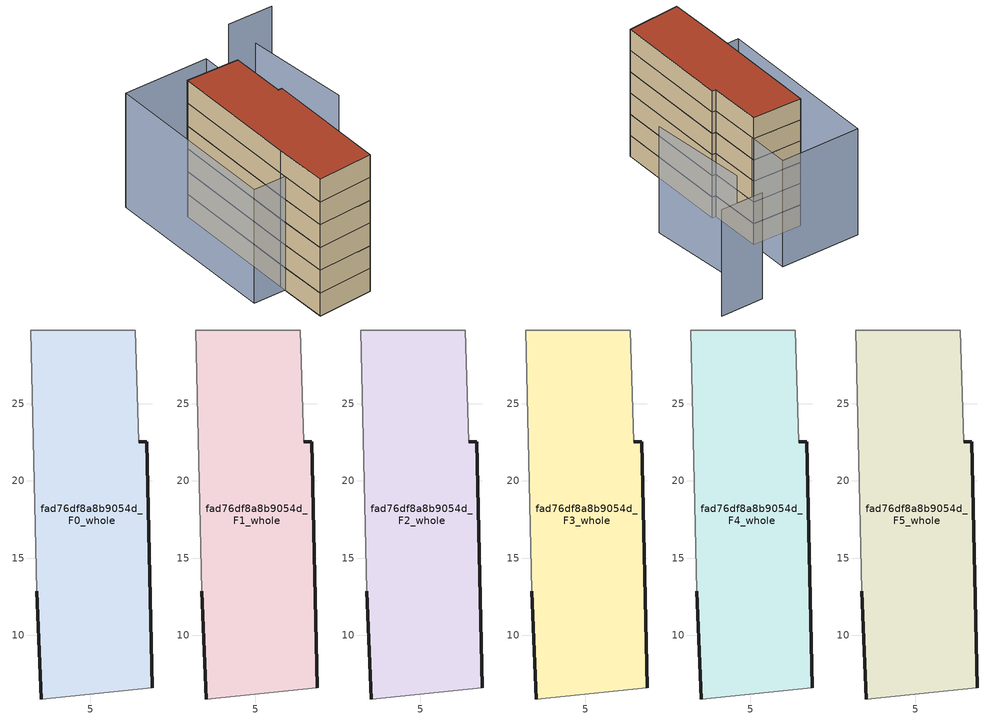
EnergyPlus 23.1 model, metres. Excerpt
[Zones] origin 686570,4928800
fad76df8a8b9054d_F0_whole
 floor ground (EU_floor_Construction): 8.99,6.62 8.64,22.55 8.12,22.53 7.9,29.77 1.16,29.77 1.54,12.86 1.81,5.89 z0
 wall outside (EU_wall_Construction): 8.12,22.53 8.64,22.55 8.99,6.62 / 1.81,5.89 1.54,12.86 z0:3
 wall adiabatic (EU_wall_Construction): 8.99,6.62 1.81,5.89 / 1.54,12.86 1.16,29.77 7.9,29.77 8.12,22.53 z0:3
fad76df8a8b9054d_F1_whole
 floor to fad76df8a8b9054d_F0_whole (EU_floor_Construction): 8.99,6.62 8.63,22.55 8.12,22.53 7.9,29.77 1.15,29.77 1.53,12.86 1.81,5.89 z3
 wall outside (EU_wall_Construction): 8.12,22.53 8.64,22.55 8.99,6.62 / 1.81,5.89 1.54,12.86 z3:6
 wall adiabatic (EU_wall_Construction): 8.99,6.62 1.81,5.89 / 1.54,12.86 1.16,29.77 7.9,29.77 8.12,22.53 z3:6
fad76df8a8b9054d_F2_whole
 floor to fad76df8a8b9054d_F1_whole (EU_floor_Construction): 8.99,6.62 8.63,22.55 8.12,22.53 7.9,29.77 1.15,29.77 1.53,12.86 1.81,5.89 z6
 wall outside (EU_wall_Construction): 8.12,22.53 8.64,22.55 8.99,6.62 / 1.81,5.89 1.54,12.86 z6:9
 wall adiabatic (EU_wall_Construction): 8.99,6.62 1.81,5.89 / 1.54,12.86 1.16,29.77 7.9,29.77 8.12,22.53 z6:9
fad76df8a8b9054d_F3_whole
 floor to fad76df8a8b9054d_F2_whole (EU_floor_Construction): 8.99,6.62 8.63,22.55 8.12,22.53 7.9,29.77 1.15,29.77 1.53,12.86 1.81,5.89 z9
 wall outside (EU_wall_Construction): 8.12,22.53 8.64,22.55 8.99,6.62 / 1.81,5.89 1.54,12.86 z9:12
 wall adiabatic (EU_wall_Construction): 8.99,6.62 1.81,5.89 / 1.54,12.86 1.16,29.77 7.9,29.77 8.12,22.53 z9:12
fad76df8a8b9054d_F4_whole
 floor to fad76df8a8b9054d_F3_whole (EU_floor_Construction): 8.99,6.62 8.63,22.55 8.12,22.53 7.9,29.77 1.15,29.77 1.53,12.86 1.81,5.89 z12
 wall outside (EU_wall_Construction): 8.12,22.53 8.64,22.55 8.99,6.62 / 1.81,5.89 1.54,12.86 z12:15
 wall adiabatic (EU_wall_Construction): 8.99,6.62 1.81,5.89 / 1.54,12.86 1.16,29.77 7.9,29.77 8.12,22.53 z12:15
fad76df8a8b9054d_F5_whole
 floor to fad76df8a8b9054d_F4_whole (EU_floor_Construction): 8.99,6.62 8.63,22.55 8.12,22.53 7.9,29.77 1.15,29.77 1.53,12.86 1.81,5.89 z15
 wall outside (EU_wall_Construction): 8.12,22.53 8.64,22.55 8.99,6.62 / 1.81,5.89 1.54,12.86 z15:18
 wall adiabatic (EU_wall_Construction): 8.99,6.62 1.81,5.89 / 1.54,12.86 1.16,29.77 7.9,29.77 8.12,22.53 z15:18
 roof outside (EU_roof_Construction): 7.9,29.77 8.12,22.53 8.64,22.55 8.99,6.62 1.81,5.89 1.54,12.86 1.16,29.77 z18
shading: 15.38,21.36 13.87,34.76 / 19.42,39.5 13.57,39.39 / -2.62,12.01 -3.22,35.12 / -3.22,35.12 7.75,35.41 / 7.75,35.41 8.35,12.3 / 8.35,12.3 -2.62,12.01 z0:15
[Building]
EU S2 Campaign: North Axis=0; Terrain=City; Solar Distribution=FullExterior
[Site:Location]
Bologna: Latitude=44.5; Longitude=11.25; Time Zone=1; Elevation=37
[SizingPeriod:WeatherFileDays]
AnnualSizingPeriod: Begin Month=1; Begin Day of Month=1; End Month=12; End Day of Month=31; Day of Week for Start Day=Monday; Use Weather File Daylight Saving Period=No; Use Weather File Rain and Snow Indicators=No
[MATERIAL]
EU_InternalMass_Material: Roughness=MediumRough; Thickness=0.1; Conductivity=1; Density=1800; Specific Heat=900; Thermal Absorptance=0.9; Solar Absorptance=0.7; Visible Absorptance=0.7
[MATERIAL:NOMASS] Roughness=MediumRough; Thermal Absorptance=0.9; Solar Absorptance=0.7; Visible Absorptance=0.7
Name | Thermal Resistance
EU_wall_NoMass | 0.905828
EU_roof_NoMass | 0.37593
EU_floor_NoMass | 0.67114
[CONSTRUCTION]
EU_wall_Construction: EU_wall_NoMass
EU_roof_Construction: EU_roof_NoMass
EU_floor_Construction: EU_floor_NoMass
EU_InternalMass_Construction: EU_InternalMass_Material
[ZONE] Type=1; Multiplier=1; Ceiling Height=autocalculate; Floor Area=autocalculate; Part of Total Floor Area=Yes
Name | Volume
fad76df8a8b9054d_F0_whole | 503.324
fad76df8a8b9054d_F1_whole; fad76df8a8b9054d_F2_whole; fad76df8a8b9054d_F3_whole; fad76df8a8b9054d_F4_whole; fad76df8a8b9054d_F5_whole | 503.323
[INTERNALMASS] Construction=EU_InternalMass_Construction; Surface Area=167.775
Name | Zone or ZoneList
fad76df8a8b9054d_F0_whole_EU_InternalMass | fad76df8a8b9054d_F0_whole
fad76df8a8b9054d_F1_whole_EU_InternalMass | fad76df8a8b9054d_F1_whole
fad76df8a8b9054d_F2_whole_EU_InternalMass | fad76df8a8b9054d_F2_whole
fad76df8a8b9054d_F3_whole_EU_InternalMass | fad76df8a8b9054d_F3_whole
fad76df8a8b9054d_F4_whole_EU_InternalMass | fad76df8a8b9054d_F4_whole
fad76df8a8b9054d_F5_whole_EU_InternalMass | fad76df8a8b9054d_F5_whole
[OTHEREQUIPMENT] Fuel Type=Electricity; Design Level Calculation Method=Watts/Area; Power per Zone Floor Area=1; Fraction Latent=0; Fraction Radiant=0; Fraction Lost=0; Carbon Dioxide Generation Rate=0; EndUse Subcategory=EU_Step8_InternalGains
Name | Zone or ZoneList or Space or SpaceList | Schedule
EU_Step8_InternalGain_fad76df8a8b9054d_F0_whole_f000 | fad76df8a8b9054d_F0_whole | EU_Step8_GainSchedule_fad76df8a8b9054d_F0_whole_f000
EU_Step8_InternalGain_fad76df8a8b9054d_F1_whole_f000 | fad76df8a8b9054d_F1_whole | EU_Step8_GainSchedule_fad76df8a8b9054d_F1_whole_f000
EU_Step8_InternalGain_fad76df8a8b9054d_F2_whole_f000 | fad76df8a8b9054d_F2_whole | EU_Step8_GainSchedule_fad76df8a8b9054d_F2_whole_f000
EU_Step8_InternalGain_fad76df8a8b9054d_F3_whole_f000 | fad76df8a8b9054d_F3_whole | EU_Step8_GainSchedule_fad76df8a8b9054d_F3_whole_f000
EU_Step8_InternalGain_fad76df8a8b9054d_F4_whole_f000 | fad76df8a8b9054d_F4_whole | EU_Step8_GainSchedule_fad76df8a8b9054d_F4_whole_f000
EU_Step8_InternalGain_fad76df8a8b9054d_F5_whole_f000 | fad76df8a8b9054d_F5_whole | EU_Step8_GainSchedule_fad76df8a8b9054d_F5_whole_f000
[ZONEVENTILATION:DESIGNFLOWRATE] Schedule=EU_AlwaysOn; Design Flow Rate Calculation Method=AirChanges/Hour; Air Changes per Hour=0.73129; Ventilation Type=Natural; Fan Pressure Rise=0; Fan Total Efficiency=1; Constant Term Coefficient=1; Temperature Term Coefficient=0; Velocity Term Coefficient=0; Velocity Squared Term Coefficient=0; Minimum Indoor Temperature=-100; Maximum Indoor Temperature=100; Delta Temperature=-100; Minimum Outdoor Temperature=-100; Maximum Outdoor Temperature=100; Maximum Wind Speed=40
Name | Zone or ZoneList or Space or SpaceList
EU_ConstantAir_fad76df8a8b9054d_F0_whole | fad76df8a8b9054d_F0_whole
EU_ConstantAir_fad76df8a8b9054d_F1_whole | fad76df8a8b9054d_F1_whole
EU_ConstantAir_fad76df8a8b9054d_F2_whole | fad76df8a8b9054d_F2_whole
EU_ConstantAir_fad76df8a8b9054d_F3_whole | fad76df8a8b9054d_F3_whole
EU_ConstantAir_fad76df8a8b9054d_F4_whole | fad76df8a8b9054d_F4_whole
EU_ConstantAir_fad76df8a8b9054d_F5_whole | fad76df8a8b9054d_F5_whole
[HVACTEMPLATE:THERMOSTAT] Constant Heating Setpoint=20; Constant Cooling Setpoint=50
EU_HeatOnly_fad76df8a8b9054d_F0_whole; EU_HeatOnly_fad76df8a8b9054d_F1_whole; EU_HeatOnly_fad76df8a8b9054d_F2_whole; EU_HeatOnly_fad76df8a8b9054d_F3_whole; EU_HeatOnly_fad76df8a8b9054d_F4_whole; EU_HeatOnly_fad76df8a8b9054d_F5_whole
[HVACTEMPLATE:ZONE:IDEALLOADSAIRSYSTEM] System Availability Schedule=EU_AlwaysOn; Maximum Heating Supply Air Temperature=50; Minimum Cooling Supply Air Temperature=13; Maximum Heating Supply Air Humidity Ratio=0.0156; Minimum Cooling Supply Air Humidity Ratio=0.0077; Heating Limit=NoLimit; Cooling Limit=NoLimit; Heating Availability Schedule=EU_AlwaysOn; Cooling Availability Schedule=EU_CoolingOff; Dehumidification Control Type=ConstantSensibleHeatRatio; Cooling Sensible Heat Ratio=0.7; Dehumidification Setpoint=60; Humidification Control Type=None; Humidification Setpoint=30; Outdoor Air Method=None; Outdoor Air Flow Rate per Person=0.00944; Outdoor Air Flow Rate per Zone Floor Area=0; Outdoor Air Flow Rate per Zone=0; Demand Controlled Ventilation Type=None; Outdoor Air Economizer Type=NoEconomizer; Heat Recovery Type=None; Sensible Heat Recovery Effectiveness=0.7; Latent Heat Recovery Effectiveness=0.65
Name | Template Thermostat
fad76df8a8b9054d_F0_whole | EU_HeatOnly_fad76df8a8b9054d_F0_whole
fad76df8a8b9054d_F1_whole | EU_HeatOnly_fad76df8a8b9054d_F1_whole
fad76df8a8b9054d_F2_whole | EU_HeatOnly_fad76df8a8b9054d_F2_whole
fad76df8a8b9054d_F3_whole | EU_HeatOnly_fad76df8a8b9054d_F3_whole
fad76df8a8b9054d_F4_whole | EU_HeatOnly_fad76df8a8b9054d_F4_whole
fad76df8a8b9054d_F5_whole | EU_HeatOnly_fad76df8a8b9054d_F5_whole
[SIZING:ZONE] Zone Cooling Design Supply Air Temperature Input Method=SupplyAirTemperature; Zone Cooling Design Supply Air Temperature=13; Zone Heating Design Supply Air Temperature Input Method=SupplyAirTemperature; Zone Heating Design Supply Air Temperature=50; Zone Cooling Design Supply Air Humidity Ratio=0.008; Zone Heating Design Supply Air Humidity Ratio=0.008; Cooling Design Air Flow Method=DesignDay; Cooling Design Air Flow Rate=0; Cooling Minimum Air Flow per Zone Floor Area=0.000762; Cooling Minimum Air Flow=0; Cooling Minimum Air Flow Fraction=0.2; Heating Design Air Flow Method=DesignDay; Heating Design Air Flow Rate=0; Heating Maximum Air Flow per Zone Floor Area=0.002032; Heating Maximum Air Flow=0.141576; Heating Maximum Air Flow Fraction=0.3; Account for Dedicated Outdoor Air System=No; Dedicated Outdoor Air System Control Strategy=NeutralSupplyAir; Dedicated Outdoor Air Low Setpoint Temperature for Design=autosize; Dedicated Outdoor Air High Setpoint Temperature for Design=autosize; Zone Load Sizing Method=Sensible Load Only No Latent Load; Zone Latent Cooling Design Supply Air Humidity Ratio Input Method=HumidityRatioDifference; Zone Cooling Design Supply Air Humidity Ratio Difference=0.005; Zone Latent Heating Design Supply Air Humidity Ratio Input Method=HumidityRatioDifference; Zone Humidification Design Supply Air Humidity Ratio Difference=0.005
fad76df8a8b9054d_F0_whole; fad76df8a8b9054d_F1_whole; fad76df8a8b9054d_F2_whole; fad76df8a8b9054d_F3_whole; fad76df8a8b9054d_F4_whole; fad76df8a8b9054d_F5_whole
[SCHEDULE:CONSTANT]
Name | Hourly Value
EU_AlwaysOn | 1
EU_CoolingOff | 0
[SCHEDULE:FILE] Column Number=1; Rows to Skip at Top=0; Number of Hours of Data=8760; Column Separator=Comma; Interpolate to Timestep=No; Minutes per Item=60; Adjust Schedule for Daylight Savings=Yes
Name | File
EU_Step8_GainSchedule_fad76df8a8b9054d_F0_whole_f000 | ../../schedules/fad76df8a8b9054d/fad76df8a8b9054d_F0_whole_f000_gain.csv
EU_Step8_GainSchedule_fad76df8a8b9054d_F1_whole_f000 | ../../schedules/fad76df8a8b9054d/fad76df8a8b9054d_F1_whole_f000_gain.csv
EU_Step8_GainSchedule_fad76df8a8b9054d_F2_whole_f000 | ../../schedules/fad76df8a8b9054d/fad76df8a8b9054d_F2_whole_f000_gain.csv
EU_Step8_GainSchedule_fad76df8a8b9054d_F3_whole_f000 | ../../schedules/fad76df8a8b9054d/fad76df8a8b9054d_F3_whole_f000_gain.csv
EU_Step8_GainSchedule_fad76df8a8b9054d_F4_whole_f000 | ../../schedules/fad76df8a8b9054d/fad76df8a8b9054d_F4_whole_f000_gain.csv
EU_Step8_GainSchedule_fad76df8a8b9054d_F5_whole_f000 | ../../schedules/fad76df8a8b9054d/fad76df8a8b9054d_F5_whole_f000_gain.csv
